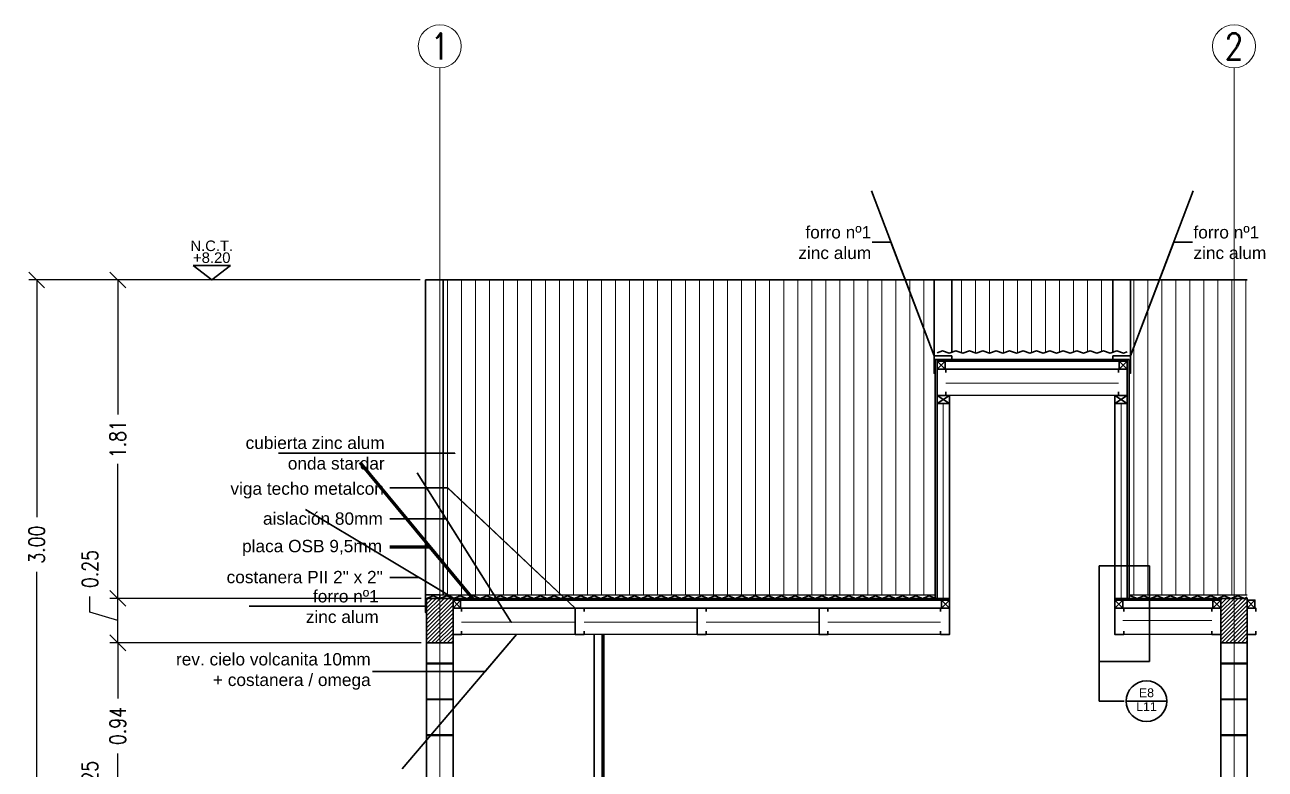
# Model space of a CAD drawing. Header units: metres. Extents: x 45 to 666, y -23 to 325.
# Drawn here: x 653.12 to 660.14, y 83.04 to 87.26 of the extents above; entities that cross this region are included whole.
import ezdxf
from ezdxf.enums import TextEntityAlignment as Align

# ---------------------------------------------------------------- set-up
doc = ezdxf.new("R2010")
doc.units = ezdxf.units.M
doc.header["$LTSCALE"] = 5
doc.header["$MEASUREMENT"] = 0
doc.linetypes.add('DASHED2', pattern=[0.375, 0.25, -0.125])
doc.layers.get('0').update_dxf_attribs({"color": 30})
doc.layers.get('DEFPOINTS').update_dxf_attribs({"color": 210})
for name, color, linetype, lineweight in [('A-ANNO-DIMS', 3, 'Continuous', 18), ('A-ANNO-NOTE', 7, 'Continuous', 35), ('A-ANNO-SYMB', 3, 'Continuous', 18), ('A-ANNO-TEXT', 3, 'Continuous', 18), ('A-ELEV-MBE1', 7, 'Continuous', 35), ('A-ELEV-MBE2', 4, 'Continuous', 25), ('A-ELEV-PATT', 8, 'Continuous', 18), ('A-FLOR-FTPT', 6, 'Continuous', 70), ('A-WALL-BATT', 8, 'BATTING', 18), ('A-WALL-FULL', 7, 'Continuous', 35), ('A-WALL-FULL-EXTR', 7, 'Continuous', 35), ('A-WALL-PATT', 8, 'Continuous', 18)]:
    doc.layers.add(name, color=color, linetype=linetype, lineweight=lineweight)
doc.styles.add('E-ARIAL', font='arial.ttf')
doc.styles.add('E-ROMANS', font='romans.shx', dxfattribs={"width": 0.8})
doc.linetypes.add('BATTING', pattern='A,0.0001,-0.1,[134,ltypeshp.shx,S=0.1,R=0,X=-0.1,Y=0],-0.2,[134,ltypeshp.shx,S=0.1,R=180,X=0.1,Y=0],-0.1', length=0.4001)
doc.dimstyles.new('E-0050_TICK_18', dxfattribs={"dimscale": 0.001, "dimtxt": 90, "dimasz": 90, "dimexe": 45, "dimexo": 30, "dimgap": 45, "dimtad": 0, "dimzin": 0, "dimdsep": 46, "dimtxsty": 'E-ROMANS', "dimblk": 'OBLIQUE', "dimcen": 45, "dimclrd": 256, "dimclre": 256, "dimclrt": 256, "dimadec": 0, "dimazin": 0, "dimtfac": 1, "dimtmove": 1, "dimatfit": 3, "dimldrblk": 'OPEN90', "dimfxl": 1, "dimtfill": 1, "dimtolj": 1, "dimtzin": 0, "dimarcsym": 0})
doc.dimstyles.new('E-0200_TICK_12', dxfattribs={"dimscale": 0.001, "dimtxt": 240, "dimasz": 240, "dimexe": 120, "dimexo": 80, "dimgap": 120, "dimtad": 0, "dimzin": 0, "dimdsep": 46, "dimtxsty": 'E-ROMANS', "dimblk": 'OBLIQUE', "dimcen": 120, "dimclrd": 256, "dimclre": 256, "dimclrt": 256, "dimadec": 0, "dimazin": 0, "dimtfac": 1, "dimtmove": 1, "dimatfit": 3, "dimldrblk": 'OPEN90', "dimfxl": 1, "dimtfill": 1, "dimtolj": 1, "dimtzin": 0, "dimlwd": -1, "dimarcsym": 0})

# ---------------------------------------------------------------- blocks, each defined once
blk = doc.blocks.new('A$C7331713F')
for p, q in [((0, 0.045), (0.07, 0)), ((0.07, 0.045), (0, 0))]:
    blk.add_line(p, q)
blk.add_lwpolyline([(0, 0), (0.07, 0), (0.07, 0.045), (0, 0.045)], close=True)
blk = doc.blocks.new('_Oblique')
at = {"color": 0, "linetype": 'ByBlock', "lineweight": -2}
blk.add_line((-0.5, -0.5), (0.5, 0.5), dxfattribs=at)
blk = doc.blocks.new('TAG-LEVEL-CO')
for points in [[(0.352, 0.272), (-0.352, 0.272)], [(0.352, 0.272), (0, 0), (-0.352, 0.272)]]:
    blk.add_lwpolyline(points)
at = {"style": 'E-ARIAL'}
for tag, p in [('N.P.T.', (0, 0.486)), ('%%P0,00', (0, 0.262))]:
    blk.add_attdef(tag, text='', height=0.2, dxfattribs=at).set_placement(p, align=Align.BOTTOM_CENTER)
blk = doc.blocks.new('*D557')
at = {"layer": 'A-ANNO-DIMS', "lineweight": -2, "transparency": 16777216}
for p, q in [((653.4843, 82.7352), (653.4843, 82.8252)), ((655.3615, 82.8139), (653.5968, 82.8139)), ((653.6418, 82.5619), (653.6418, 82.8139)), ((653.6418, 82.6879), (653.4843, 82.7352)), ((655.3615, 82.5619), (653.5968, 82.5619))]:
    blk.add_line(p, q, dxfattribs=at)
at = {"layer": 'DEFPOINTS', "color": 0, "transparency": 16777216}
for p in [(653.6418, 82.8139), (655.3915, 82.8139), (655.3915, 82.5619)]:
    blk.add_point(p, dxfattribs=at)
at = {"layer": 'A-ANNO-DIMS', "lineweight": -2, "transparency": 16777216, "xscale": 0.09, "yscale": 0.09, "zscale": 0.09}
for p, rotation in [((653.6418, 82.8139), 90), ((653.6418, 82.5619), 270)]:
    blk.add_blockref('_Oblique', p, dxfattribs=dict(at, rotation=rotation))
at = {"layer": 'A-ANNO-DIMS', "transparency": 16777216, "insert": (653.4843, 82.9799), "char_height": 0.09, "attachment_point": 5, "rotation": 90, "style": 'E-ROMANS', "bg_fill": 3, "box_fill_scale": 1.25, "bg_fill_color": 256, "bg_fill_true_color": 13158600, "bg_fill_transparency": 0}
blk.add_mtext('\\A1;0.25', dxfattribs=at)
blk = doc.blocks.new('_Open90')
at = {"color": 0, "linetype": 'ByBlock', "lineweight": -2}
for p, q in [((0, 0), (-1, 0)), ((-0.5, 0.5), (0, 0)), ((0, 0), (-0.5, -0.5))]:
    blk.add_line(p, q, dxfattribs=at)
blk = doc.blocks.new('*D558')
at = {"layer": 'A-ANNO-DIMS', "lineweight": -2, "transparency": 16777216}
for p, q in [((655.3615, 83.7569), (653.5968, 83.7569)), ((653.6418, 83.7569), (653.6418, 83.4418)), ((653.6418, 82.8139), (653.6418, 83.129)), ((655.3615, 82.8139), (653.5968, 82.8139))]:
    blk.add_line(p, q, dxfattribs=at)
at = {"layer": 'DEFPOINTS', "color": 0, "transparency": 16777216}
for p in [(653.6418, 83.7569), (655.3915, 83.7569), (655.3915, 82.8139)]:
    blk.add_point(p, dxfattribs=at)
at = {"layer": 'A-ANNO-DIMS', "lineweight": -2, "transparency": 16777216, "xscale": 0.09, "yscale": 0.09, "zscale": 0.09}
for p, rotation in [((653.6418, 83.7569), 90), ((653.6418, 82.8139), 270)]:
    blk.add_blockref('_Oblique', p, dxfattribs=dict(at, rotation=rotation))
at = {"layer": 'A-ANNO-DIMS', "transparency": 16777216, "insert": (653.6418, 83.2854), "char_height": 0.09, "attachment_point": 5, "rotation": 90, "style": 'E-ROMANS', "bg_fill": 3, "box_fill_scale": 1.25, "bg_fill_color": 256, "bg_fill_true_color": 13158600, "bg_fill_transparency": 0}
blk.add_mtext('\\A1;0.94', dxfattribs=at)
blk = doc.blocks.new('*D559')
at = {"layer": 'A-ANNO-DIMS', "lineweight": -2, "transparency": 16777216}
for p, q in [((653.4843, 83.9302), (653.4843, 84.0202)), ((655.3615, 84.0089), (653.5968, 84.0089)), ((653.6418, 83.7569), (653.6418, 84.0089)), ((653.6418, 83.8829), (653.4843, 83.9302)), ((655.3615, 83.7569), (653.5968, 83.7569))]:
    blk.add_line(p, q, dxfattribs=at)
at = {"layer": 'DEFPOINTS', "color": 0, "transparency": 16777216}
for p in [(653.6418, 84.0089), (655.3915, 84.0089), (655.3915, 83.7569)]:
    blk.add_point(p, dxfattribs=at)
at = {"layer": 'A-ANNO-DIMS', "lineweight": -2, "transparency": 16777216, "xscale": 0.09, "yscale": 0.09, "zscale": 0.09}
for p, rotation in [((653.6418, 84.0089), 90), ((653.6418, 83.7569), 270)]:
    blk.add_blockref('_Oblique', p, dxfattribs=dict(at, rotation=rotation))
at = {"layer": 'A-ANNO-DIMS', "transparency": 16777216, "insert": (653.4843, 84.1749), "char_height": 0.09, "attachment_point": 5, "rotation": 90, "style": 'E-ROMANS', "bg_fill": 3, "box_fill_scale": 1.25, "bg_fill_color": 256, "bg_fill_true_color": 13158600, "bg_fill_transparency": 0}
blk.add_mtext('\\A1;0.25', dxfattribs=at)
blk = doc.blocks.new('*D560')
at = {"layer": 'A-ANNO-DIMS', "lineweight": -2, "transparency": 16777216}
for p, q in [((655.3554, 85.8139), (653.5968, 85.8139)), ((653.6418, 85.8139), (653.6418, 85.0507)), ((653.6418, 84.0089), (653.6418, 84.7721)), ((655.3615, 84.0089), (653.5968, 84.0089))]:
    blk.add_line(p, q, dxfattribs=at)
at = {"layer": 'DEFPOINTS', "color": 0, "transparency": 16777216}
for p in [(653.6418, 85.8139), (655.3854, 85.8139), (655.3915, 84.0089)]:
    blk.add_point(p, dxfattribs=at)
at = {"layer": 'A-ANNO-DIMS', "lineweight": -2, "transparency": 16777216, "xscale": 0.09, "yscale": 0.09, "zscale": 0.09}
for p, rotation in [((653.6418, 85.8139), 90), ((653.6418, 84.0089), 270)]:
    blk.add_blockref('_Oblique', p, dxfattribs=dict(at, rotation=rotation))
at = {"layer": 'A-ANNO-DIMS', "transparency": 16777216, "insert": (653.6418, 84.9114), "char_height": 0.09, "attachment_point": 5, "rotation": 90, "style": 'E-ROMANS', "bg_fill": 3, "box_fill_scale": 1.25, "bg_fill_color": 256, "bg_fill_true_color": 13158600, "bg_fill_transparency": 0}
blk.add_mtext('\\A1;1.81', dxfattribs=at)
blk = doc.blocks.new('*D563')
at = {"layer": 'A-ANNO-DIMS', "lineweight": -2, "transparency": 16777216}
for p, q in [((655.3554, 85.8139), (653.1375, 85.8139)), ((653.1825, 85.8139), (653.1825, 84.4686)), ((653.1825, 82.8139), (653.1825, 84.1592)), ((655.3615, 82.8139), (653.1375, 82.8139))]:
    blk.add_line(p, q, dxfattribs=at)
at = {"layer": 'DEFPOINTS', "color": 0, "transparency": 16777216}
for p in [(653.1825, 85.8139), (655.3854, 85.8139), (655.3915, 82.8139)]:
    blk.add_point(p, dxfattribs=at)
at = {"layer": 'A-ANNO-DIMS', "lineweight": -2, "transparency": 16777216, "xscale": 0.09, "yscale": 0.09, "zscale": 0.09}
for p, rotation in [((653.1825, 85.8139), 90), ((653.1825, 82.8139), 270)]:
    blk.add_blockref('_Oblique', p, dxfattribs=dict(at, rotation=rotation))
at = {"layer": 'A-ANNO-DIMS', "transparency": 16777216, "insert": (653.1825, 84.3139), "char_height": 0.09, "attachment_point": 5, "rotation": 90, "style": 'E-ROMANS', "bg_fill": 3, "box_fill_scale": 1.25, "bg_fill_color": 256, "bg_fill_true_color": 13158600, "bg_fill_transparency": 0}
blk.add_mtext('\\A1;3.00', dxfattribs=at)
blk = doc.blocks.new('TAG-WINDOW')
blk.add_lwpolyline([(-0.92, 0), (0.92, 0)])
blk.add_circle((0, 0), 0.92)
at = {"style": 'E-ARIAL'}
blk.add_attdef('V', text='', height=0.4, dxfattribs=at).set_placement((0, 0.06), align=Align.BOTTOM_CENTER)
blk.add_attdef('40/120', text='', height=0.4, dxfattribs=at).set_placement((0, -0.048), align=Align.TOP_CENTER)

msp = doc.modelspace()

# ---------------------------------------------------------------- hatches: boundary and pattern name
at = {"layer": 'A-ELEV-PATT'}
h = msp.add_hatch(dxfattribs=at)
h.set_pattern_fill('LINE', color=256, scale=0.025, angle=90, style=0)
h.set_pattern_definition([(90, (556.58389, 32.121356), (-0.079375, 5e-18), [])])
h.paths.add_polyline_path([(659.2799, 85.8139), (658.3673, 85.8139), (658.3673, 85.4034), (658.3912, 85.4122), (658.4292, 85.3982), (658.4672, 85.4122), (658.5052, 85.3982), (658.5432, 85.4122), (658.5812, 85.3982), (658.6192, 85.4122), (658.6572, 85.3982), (658.6952, 85.4122), (658.7332, 85.3982), (658.7712, 85.4122), (658.8092, 85.3982), (658.8472, 85.4122), (658.8852, 85.3982), (658.9232, 85.4122), (658.9612, 85.3982), (658.9992, 85.4122), (659.0372, 85.3982), (659.0752, 85.4122), (659.1132, 85.3982), (659.1512, 85.4122), (659.1892, 85.3982), (659.2272, 85.4122), (659.2652, 85.3982), (659.2799, 85.4037)])
h = msp.add_hatch(dxfattribs=at)
h.set_pattern_fill('LINE', color=256, scale=0.025, angle=90, style=0)
h.set_pattern_definition([(90, (556.13226, 53.389916), (-0.079375, 2e-16), [])])
h.paths.add_polyline_path([(658.2673, 85.8099), (655.4675, 85.8099), (655.4675, 84.0289), (658.274, 84.0289), (658.274, 85.2987), (658.2673, 85.2839)])
h.paths.add_polyline_path([(659.9665, 85.8099), (659.3799, 85.8099), (659.3799, 85.2839), (659.3715, 85.3023), (659.3715, 84.0289), (659.9665, 84.0289)])
h.paths.add_polyline_path([(660.0415, 84.0289), (660.0415, 85.8099), (659.9665, 85.8099), (659.9665, 84.0289)])
at = {"layer": 'A-WALL-PATT'}
h = msp.add_hatch(dxfattribs=at)
h.set_pattern_fill('LINE', color=256, scale=0.005, angle=405, style=0)
h.set_pattern_definition([(45, (528.604135, 11.47515), (-0.0112253202, 0.0112253202), [])])
h.paths.add_polyline_path([(655.3915, 83.7569), (655.4665, 83.7569), (655.4665, 84.0089), (655.3915, 84.0089)])
h.paths.add_polyline_path([(655.4665, 83.7569), (655.5415, 83.7569), (655.5415, 84.0089), (655.4665, 84.0089)])
h = msp.add_hatch(dxfattribs=at)
h.set_pattern_fill('LINE', color=256, scale=0.005, angle=405, style=0)
h.set_pattern_definition([(45, (533.104135, 11.47515), (-0.0112253202, 0.0112253202), [])])
h.paths.add_polyline_path([(659.8915, 83.7569), (659.9665, 83.7569), (659.9665, 84.0089), (659.8915, 84.0089)])
h.paths.add_polyline_path([(659.9665, 83.7569), (660.0415, 83.7569), (660.0415, 84.0089), (659.9665, 84.0089)])

# ---------------------------------------------------------------- linework, layer by layer
at = {"layer": 'A-ANNO-NOTE', "linetype": 'DASHED2'}
msp.add_lwpolyline([(659.2031, 84.193), (659.4871, 84.193), (659.4871, 83.6507), (659.2031, 83.6507)], close=True, dxfattribs=at)
at = {"layer": 'A-ANNO-SYMB', "ltscale": 2}
for points in [[(655.4665, 87.0167), (655.4665, 75.5752)], [(659.9665, 87.0167), (659.9665, 75.5752)], [(659.9665, 87.0167), (659.9665, 75.5752)], [(659.9665, 87.0167), (659.9665, 78.7202)], [(659.9665, 87.0167), (659.9665, 78.5172)], [(659.9665, 87.0167), (659.9665, 78.7202)], [(655.4665, 86.9687), (655.4665, 78.4692)], [(655.4665, 86.9687), (655.4665, 78.6722)]]:
    msp.add_lwpolyline(points, dxfattribs=at)
at = {"layer": 'A-ANNO-SYMB', "linetype": 'Continuous', "ltscale": 5}
for centre in [(655.4665, 87.1386), (659.9665, 87.1386)]:
    msp.add_circle(centre, 0.1219, dxfattribs=at)
at = {"layer": 'A-ELEV-MBE1'}
for p, q in [((655.3854, 85.8139), (658.2673, 85.8139)), ((658.2673, 85.8139), (659.3799, 85.8139)), ((659.3799, 85.8139), (660.0415, 85.8139)), ((659.3115, 85.3089), (658.334, 85.3089)), ((658.354, 84.0089), (655.5435, 84.0089)), ((658.309, 83.9989), (655.5845, 83.9989)), ((659.8465, 83.9989), (659.3365, 83.9989)), ((656.2342, 83.9539), (655.5897, 83.9539)), ((656.9248, 83.9539), (656.2843, 83.9539)), ((657.6154, 83.9539), (656.975, 83.9539)), ((658.304, 83.9539), (657.6407, 83.9539)), ((659.8415, 83.9539), (659.2915, 83.9539)), ((656.3415, 82.8289), (656.3415, 83.8039)), ((656.3865, 83.8039), (656.3865, 82.8289))]:
    msp.add_line(p, q, dxfattribs=at)
for points in [[(655.3854, 84.0289), (655.3854, 85.8139)], [(655.4854, 84.0289), (655.4854, 85.8139)], [(658.2673, 85.3839), (658.2673, 85.8139)], [(658.3673, 85.4034), (658.3673, 85.8139)], [(659.2799, 85.4037), (659.2799, 85.8139)], [(659.3799, 85.3839), (659.3799, 85.8139)], [(658.329, 85.3089), (658.284, 85.3539)], [(658.284, 85.3089), (658.329, 85.3539)], [(659.3615, 85.3089), (659.3165, 85.3539)], [(659.3165, 85.3089), (659.3615, 85.3539)], [(658.284, 85.1139), (658.284, 84.0089)], [(658.354, 85.1494), (658.354, 84.0089)], [(659.2915, 85.1139), (659.2915, 84.0089)], [(659.3615, 85.1139), (659.3615, 84.0089)], [(655.5845, 83.9539), (655.5415, 83.9989)], [(655.5415, 83.9539), (655.5845, 83.9989)], [(658.354, 83.9539), (658.309, 83.9989)], [(658.309, 83.9539), (658.354, 83.9989)], [(659.2915, 84.0089), (659.8915, 84.0089)], [(659.3365, 83.9539), (659.2915, 83.9989)], [(659.2915, 83.9539), (659.3365, 83.9989)], [(659.8915, 83.9539), (659.8465, 83.9989)], [(659.8465, 83.9539), (659.8915, 83.9989)], [(660.0845, 83.9539), (660.0415, 83.9989)], [(660.0415, 83.9539), (660.0845, 83.9989)]]:
    msp.add_lwpolyline(points, dxfattribs=at)
at = {"layer": 'A-ELEV-MBE2'}
for p, q in [((659.3115, 85.1589), (658.334, 85.1589)), ((655.4675, 84.0289), (658.274, 84.0289)), ((659.3715, 84.0289), (660.0415, 84.0289)), ((656.2342, 83.8039), (655.5897, 83.8039)), ((656.9248, 83.8039), (656.2843, 83.8039)), ((657.6154, 83.8039), (656.975, 83.8039)), ((658.304, 83.8039), (657.6654, 83.8039)), ((659.8415, 83.8039), (659.3415, 83.8039))]:
    msp.add_line(p, q, dxfattribs=at)
msp.add_lwpolyline([(658.284, 85.3639), (659.3615, 85.3639)], dxfattribs=at)
at = {"layer": 'A-WALL-BATT', "ltscale": 0.018}
for p, q in [((659.3115, 85.2289), (658.334, 85.2289)), ((658.319, 84.0089), (658.319, 85.1139)), ((659.3265, 84.0089), (659.3265, 85.1139)), ((655.3895, 83.9496), (655.3915, 83.9496)), ((656.2342, 83.8739), (655.5897, 83.8739)), ((656.9248, 83.8739), (656.2843, 83.8739)), ((657.6154, 83.8739), (656.975, 83.8739)), ((658.304, 83.8739), (657.6653, 83.8739)), ((659.8414, 83.8839), (659.3374, 83.8839))]:
    msp.add_line(p, q, dxfattribs=at)
at = {"layer": 'A-WALL-FULL'}
for points in [[(655.5415, 83.7569), (655.3915, 83.7569), (655.3915, 84.0089), (655.5415, 84.0089), (655.5415, 83.7569)], [(660.0415, 83.7569), (659.8915, 83.7569), (659.8915, 84.0089), (660.0415, 84.0089), (660.0415, 83.7569)]]:
    msp.add_lwpolyline(points, dxfattribs=at)
at = {"layer": 'A-WALL-FULL-EXTR'}
for p, q in [((658.284, 85.1589), (658.284, 85.3639)), ((659.3615, 85.3639), (658.284, 85.3639)), ((659.3615, 85.3539), (658.284, 85.3539)), ((659.3615, 85.3639), (659.3615, 85.1589)), ((659.3615, 85.3639), (659.3615, 85.3539)), ((658.274, 84.0089), (658.284, 84.0089)), ((658.354, 84.0089), (658.354, 83.9989)), ((659.2915, 84.0089), (659.2915, 83.9989)), ((656.3965, 83.8039), (656.3965, 82.8289)), ((655.3915, 82.8139), (655.3915, 83.7569)), ((655.5415, 82.8139), (655.5415, 83.7569)), ((659.8915, 82.8139), (659.8915, 83.7569)), ((660.0415, 82.8139), (660.0415, 83.7569)), ((655.5415, 83.6409), (655.3915, 83.6409)), ((655.5415, 83.6379), (655.3915, 83.6379)), ((660.0415, 83.6409), (659.8915, 83.6409)), ((660.0415, 83.6379), (659.8915, 83.6379)), ((655.5415, 83.4379), (655.3915, 83.4379)), ((655.5415, 83.4349), (655.3915, 83.4349)), ((660.0415, 83.4379), (659.8915, 83.4379)), ((660.0415, 83.4349), (659.8915, 83.4349)), ((655.5415, 83.2349), (655.3915, 83.2349)), ((655.5415, 83.2319), (655.3915, 83.2319)), ((660.0415, 83.2349), (659.8915, 83.2349)), ((660.0415, 83.2319), (659.8915, 83.2319))]:
    msp.add_line(p, q, dxfattribs=at)
for points in [[(658.284, 85.4008), (658.3152, 85.4122), (658.3532, 85.3982), (658.3912, 85.4122), (658.4292, 85.3982), (658.4672, 85.4122), (658.5052, 85.3982), (658.5432, 85.4122), (658.5812, 85.3982), (658.6192, 85.4122), (658.6572, 85.3982), (658.6952, 85.4122), (658.7332, 85.3982), (658.7712, 85.4122), (658.8092, 85.3982), (658.8472, 85.4122), (658.8852, 85.3982), (658.9232, 85.4122), (658.9612, 85.3982), (658.9992, 85.4122), (659.0372, 85.3982), (659.0752, 85.4122), (659.1132, 85.3982), (659.1512, 85.4122), (659.1892, 85.3982), (659.2272, 85.4122), (659.2652, 85.3982), (659.3032, 85.4122), (659.3412, 85.3982), (659.3615, 85.4057)], [(658.3673, 85.3639), (658.3673, 85.3839), (658.2673, 85.3839), (658.2673, 85.2839), (658.274, 85.2988)], [(658.274, 85.3639), (658.274, 84.0089)], [(658.284, 85.3639), (658.274, 85.3639)], [(658.284, 85.3089), (658.329, 85.3089), (658.329, 85.3539), (658.284, 85.3539), (658.284, 85.3089)], [(659.2799, 85.3639), (659.2799, 85.3839), (659.3799, 85.3839), (659.3799, 85.2839), (659.3732, 85.2988)], [(659.3165, 85.3089), (659.3615, 85.3089), (659.3615, 85.3539), (659.3165, 85.3539), (659.3165, 85.3089)], [(659.3715, 85.3639), (659.3615, 85.3639)], [(659.3715, 85.3639), (659.3715, 84.0089)], [(658.334, 85.1789), (658.334, 85.1589), (658.284, 85.1589), (658.284, 85.3089), (658.334, 85.3089), (658.334, 85.2889)], [(659.3115, 85.1789), (659.3115, 85.1589), (659.3615, 85.1589), (659.3615, 85.3089), (659.3115, 85.3089), (659.3115, 85.2889)], [(655.4675, 84.0089), (655.4675, 84.0289), (655.3854, 84.0289), (655.3854, 83.9289), (655.3921, 83.9438)], [(655.3915, 84.0089), (655.4295, 84.0229), (655.4675, 84.0089), (655.5055, 84.0229), (655.5435, 84.0089), (655.5815, 84.0229), (655.6195, 84.0089), (655.6575, 84.0229), (655.6955, 84.0089), (655.7335, 84.0229), (655.7715, 84.0089), (655.8095, 84.0229), (655.8475, 84.0089), (655.8855, 84.0229), (655.9235, 84.0089), (655.9615, 84.0229), (655.9995, 84.0089), (656.0375, 84.0229), (656.0755, 84.0089), (656.1135, 84.0229), (656.1515, 84.0089), (656.1895, 84.0229), (656.2275, 84.0089), (656.2655, 84.0229), (656.3035, 84.0089), (656.3415, 84.0229), (656.3795, 84.0089), (656.4175, 84.0229), (656.4555, 84.0089), (656.4935, 84.0229), (656.5315, 84.0089), (656.5695, 84.0229), (656.6075, 84.0089), (656.6455, 84.0229), (656.6835, 84.0089), (656.7215, 84.0229), (656.7595, 84.0089), (656.7975, 84.0229), (656.8355, 84.0089), (656.8735, 84.0229), (656.9115, 84.0089), (656.9495, 84.0229), (656.9875, 84.0089), (657.0255, 84.0229), (657.0635, 84.0089), (657.1015, 84.0229), (657.1395, 84.0089), (657.1775, 84.0229), (657.2155, 84.0089), (657.2535, 84.0229), (657.2915, 84.0089), (657.3295, 84.0229), (657.3675, 84.0089), (657.3272, 84.0229), (657.3652, 84.0089), (657.4032, 84.0229), (657.4412, 84.0089), (657.4792, 84.0229), (657.5172, 84.0089), (657.5552, 84.0229), (657.5932, 84.0089), (657.6312, 84.0229), (657.6692, 84.0089), (657.7072, 84.0229), (657.7452, 84.0089), (657.7832, 84.0229), (657.8212, 84.0089), (657.8592, 84.0229), (657.8972, 84.0089), (657.9352, 84.0229), (657.9732, 84.0089), (658.0112, 84.0229), (658.0492, 84.0089), (658.0872, 84.0229), (658.1252, 84.0089), (658.1632, 84.0229), (658.2012, 84.0089), (658.2392, 84.0229), (658.274, 84.0101)], [(655.5415, 83.9539), (655.5845, 83.9539), (655.5845, 83.9989), (655.5415, 83.9989), (655.5415, 83.9539)], [(658.309, 83.9539), (658.354, 83.9539), (658.354, 83.9989), (658.309, 83.9989), (658.309, 83.9539)], [(659.2915, 83.9539), (659.3365, 83.9539), (659.3365, 83.9989), (659.2915, 83.9989), (659.2915, 83.9539)], [(659.3715, 84.0201), (659.3792, 84.0229), (659.4172, 84.0089), (659.4552, 84.0229), (659.4932, 84.0089), (659.5312, 84.0229), (659.5692, 84.0089), (659.6072, 84.0229), (659.6452, 84.0089), (659.6832, 84.0229), (659.7212, 84.0089), (659.7592, 84.0229), (659.7972, 84.0089), (659.8352, 84.0229), (659.8732, 84.0089), (659.9112, 84.0229), (659.9492, 84.0089)], [(659.8465, 83.9539), (659.8915, 83.9539), (659.8915, 83.9989), (659.8465, 83.9989), (659.8465, 83.9539)], [(659.8732, 84.0089), (659.9112, 84.0229), (659.9492, 84.0089), (659.9872, 84.0229), (660.0252, 84.0089), (660.0415, 84.0149)], [(660.0415, 83.9539), (660.0845, 83.9539), (660.0845, 83.9989), (660.0415, 83.9989), (660.0415, 83.9539)], [(655.5895, 83.8239), (655.5895, 83.8039), (655.5415, 83.8039), (655.5415, 83.9539), (655.5895, 83.9539), (655.5895, 83.9339)], [(655.5895, 83.8239), (655.5895, 83.8039), (655.5415, 83.8039), (655.5415, 83.9539), (655.5895, 83.9539), (655.5895, 83.9339)], [(656.2842, 83.8239), (656.2842, 83.8039), (656.2342, 83.8039), (656.2342, 83.9539), (656.2842, 83.9539), (656.2842, 83.9339)], [(656.9748, 83.8239), (656.9748, 83.8039), (656.9248, 83.8039), (656.9248, 83.9539), (656.9748, 83.9539), (656.9748, 83.9339)], [(657.6654, 83.8239), (657.6654, 83.8039), (657.6154, 83.8039), (657.6154, 83.9539), (657.6654, 83.9539), (657.6654, 83.9339)], [(658.304, 83.8239), (658.304, 83.8039), (658.354, 83.8039), (658.354, 83.9539), (658.304, 83.9539), (658.304, 83.9339)], [(659.3415, 83.8239), (659.3415, 83.8039), (659.2915, 83.8039), (659.2915, 83.9539), (659.3415, 83.9539), (659.3415, 83.9339)], [(659.8415, 83.8239), (659.8415, 83.8039), (659.8915, 83.8039), (659.8915, 83.9539), (659.8415, 83.9539), (659.8415, 83.9339)], [(660.0895, 83.8239), (660.0895, 83.8039), (660.0415, 83.8039), (660.0415, 83.9539), (660.0895, 83.9539), (660.0895, 83.9339)], [(660.0895, 83.8239), (660.0895, 83.8039), (660.0415, 83.8039), (660.0415, 83.9539), (660.0895, 83.9539), (660.0895, 83.9339)]]:
    msp.add_lwpolyline(points, dxfattribs=at)

# ---------------------------------------------------------------- block references
at = {"layer": 'A-ANNO-NOTE', "xscale": 0.3000000000000114, "yscale": 0.3000000000000114, "zscale": 0.3000000000000114}
msp.add_blockref('TAG-LEVEL-CO', (654.1743, 85.8139), dxfattribs=at).add_auto_attribs({'%%P0,00': '+8.20', 'N.P.T.': 'N.C.T.'})
at = {"layer": 'A-ANNO-NOTE', "linetype": 'DASHED2', "xscale": 0.125, "yscale": 0.125, "zscale": 0.125}
msp.add_blockref('TAG-WINDOW', (659.4706, 83.4263), dxfattribs=at).add_auto_attribs({'V': 'E8', '40/120': 'L11'})
at = {"layer": 'A-WALL-FULL-EXTR'}
for p in [(658.284, 85.1139), (659.2915, 85.1139)]:
    msp.add_blockref('A$C7331713F', p, dxfattribs=at)

# ---------------------------------------------------------------- texts
at = {"layer": 'A-ANNO-NOTE', "char_height": 0.07, "style": 'E-ARIAL'}
for s, insert, attachment_point in [('forro nº1\\Pzinc alum', (657.9106, 86.0255), 6), ('forro nº1\\Pzinc alum', (659.7366, 86.0255), 4), ('cubierta zinc alum\\Ponda stardar', (655.1541, 84.8321), 6), ('viga techo metalcon ', (655.1496, 84.6208), 6), ('aislación 80mm ', (655.1436, 84.461), 6), ('costanera PII 2" x 2" ', (655.1432, 84.1294), 6)]:
    msp.add_mtext(s, dxfattribs=dict(at, insert=insert, attachment_point=attachment_point))
at = {"layer": 'A-ANNO-TEXT', "ltscale": 5, "char_height": 0.15, "attachment_point": 5, "style": 'E-ROMANS'}
for s, insert in [('1', (655.4665, 87.1386)), ('2', (659.9665, 87.1386))]:
    msp.add_mtext(s, dxfattribs=dict(at, insert=insert))
at = {"layer": 'A-ANNO-TEXT', "insert": (655.1394, 84.295), "char_height": 0.07, "attachment_point": 6, "style": 'E-ARIAL'}
msp.add_mtext('placa OSB 9,5mm ', dxfattribs=at)

# ---------------------------------------------------------------- leaders
at = {"layer": 'A-ANNO-NOTE'}
for points in [[(658.2673, 85.3839), (658.0225, 86.0278), (657.9162, 86.0278)], [(659.3799, 85.3839), (659.6247, 86.0278), (659.731, 86.0278)], [(655.552, 84.8315), (655.3499, 84.8315), (655.1835, 84.8315)], [(655.8708, 83.8739), (655.5033, 84.459), (655.1835, 84.459)], [(656.2342, 83.9539), (655.5113, 84.6355), (655.1835, 84.6355)], [(655.563, 83.9989), (655.3499, 84.1264), (655.1835, 84.1264)]]:
    msp.add_leader(points, dimstyle='E-0200_TICK_12', override={"dimasz": 0.2, "dimtad": 0, "dimldrblk": 'Open90'}, dxfattribs=at)
at = {"layer": 'A-ANNO-NOTE', "linetype": 'DASHED2'}
msp.add_leader([(659.2031, 83.6507), (659.2031, 83.4265), (659.3449, 83.4263)], dimstyle='E-0200_TICK_12', override={"dimasz": 0.2, "dimtad": 0, "dimldrblk": 'None'}, dxfattribs=at)
at = {"layer": 'A-FLOR-FTPT'}
msp.add_leader([(655.653, 84.0089), (655.4119, 84.2994), (655.1835, 84.2994)], dimstyle='E-0200_TICK_12', override={"dimasz": 0.2, "dimtad": 0, "dimldrblk": 'Open90'}, dxfattribs=at)

# ---------------------------------------------------------------- next in the draw order: dimensions: what is measured, and where the dimension line sits
at = {"layer": 'A-ANNO-DIMS'}
dim = msp.add_linear_dim(base=(653.6418, 82.8139), p1=(655.3915, 82.5619), p2=(655.3915, 82.8139), angle=270, dimstyle='E-0050_TICK_18', dxfattribs=at)
dim.commit()
dim.dimension.update_dxf_attribs({"geometry": '*D557', "text_midpoint": (653.4843, 82.8702)})

# ---------------------------------------------------------------- next in the draw order: dimensions: what is measured, and where the dimension line sits
dim = msp.add_linear_dim(base=(653.6418, 83.7569), p1=(655.3915, 82.8139), p2=(655.3915, 83.7569), angle=270, dimstyle='E-0050_TICK_18', dxfattribs=at)
dim.commit()
dim.dimension.update_dxf_attribs({"geometry": '*D558', "text_midpoint": (653.6418, 83.2854)})

# ---------------------------------------------------------------- next in the draw order: dimensions: what is measured, and where the dimension line sits
dim = msp.add_linear_dim(base=(653.6418, 84.0089), p1=(655.3915, 83.7569), p2=(655.3915, 84.0089), angle=270, dimstyle='E-0050_TICK_18', dxfattribs=at)
dim.commit()
dim.dimension.update_dxf_attribs({"geometry": '*D559', "text_midpoint": (653.4843, 84.0652)})

# ---------------------------------------------------------------- next in the draw order: dimensions: what is measured, and where the dimension line sits
dim = msp.add_linear_dim(base=(653.6418361554, 85.8139184455), p1=(655.3915414851, 84.0089184455), p2=(655.385369286, 85.8139184455), angle=270, dimstyle='E-0050_TICK_18', dxfattribs=at)
dim.commit()
dim.dimension.update_dxf_attribs({"geometry": '*D560', "text_midpoint": (653.6418361554, 84.9114184455)})

# ---------------------------------------------------------------- next in the draw order: dimensions: what is measured, and where the dimension line sits
dim = msp.add_linear_dim(base=(653.1825, 85.8139), p1=(655.3915, 82.8139), p2=(655.3854, 85.8139), angle=270, dimstyle='E-0050_TICK_18', dxfattribs=at)
dim.commit()
dim.dimension.update_dxf_attribs({"geometry": '*D563', "text_midpoint": (653.1825, 84.3139)})

# ---------------------------------------------------------------- next in the draw order: texts
at = {"layer": 'A-ANNO-NOTE', "char_height": 0.07, "attachment_point": 6, "style": 'E-ARIAL'}
for s, insert in [('forro nº1\\Pzinc alum', (655.1203, 83.9622)), ('rev. cielo volcanita 10mm\\P+ costanera / omega ', (655.0748, 83.5949))]:
    msp.add_mtext(s, dxfattribs=dict(at, insert=insert))

# ---------------------------------------------------------------- next in the draw order: leaders
at = {"layer": 'A-ANNO-NOTE'}
msp.add_leader([(655.3854, 83.9646), (655.2322, 83.9646), (655.1259, 83.9646)], dimstyle='E-0200_TICK_12', override={"dimasz": 0.2, "dimtad": 0, "dimldrblk": 'Open90'}, dxfattribs=at)
at = {"layer": 'A-ANNO-NOTE', "annotation_type": 0, "has_hookline": 1, "hookline_direction": 1, "text_width": 1.0906}
msp.add_leader([(655.9018, 83.8039), (655.7238, 83.5949), (655.0853, 83.5949)], dimstyle='E-0200_TICK_12', override={"dimasz": 0.2, "dimtad": 0, "dimldrblk": 'Open90'}, dxfattribs=at)

doc.saveas('drawing.dxf')
